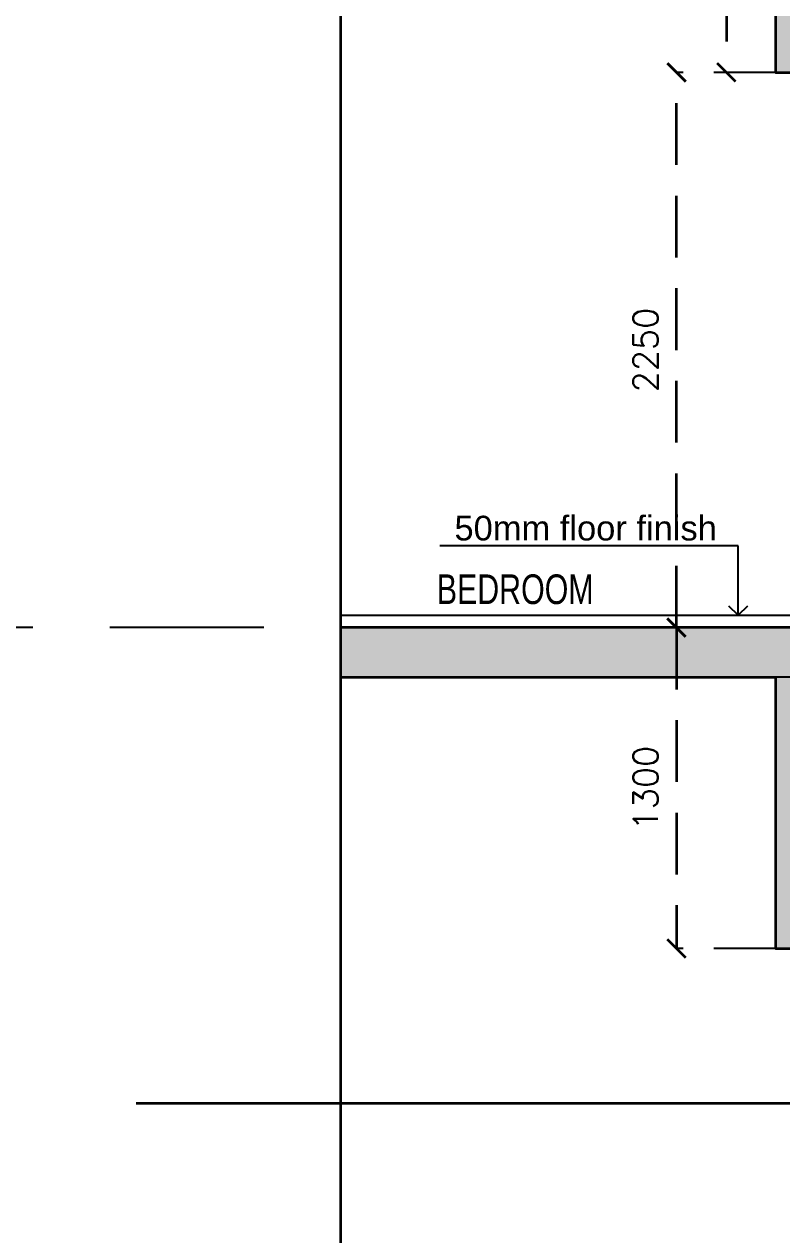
# Model space of a CAD drawing. Header units: millimetres. Extents: x 1066295 to 1300022, y -5734212 to -5454663.
# Drawn here: x 1117756 to 1120826, y -5549454 to -5544548 of the extents above; entities that cross this region are included whole.
import ezdxf

# ---------------------------------------------------------------- set-up
doc = ezdxf.new("R2010")
doc.units = ezdxf.units.MM
doc.header["$LTSCALE"] = 1000
doc.header["$MEASUREMENT"] = 0
for name, pattern in [('AUDIT_D_120904163729-0', [0]), ('T9_PROFILE SECTIONS$0$AUDIT_D_120904163729-0', [0]), ('T9_PROFILE SECTIONS$0$HIDDEN', [0.375, 0.25, -0.125]), ('T9_PROFILE SECTIONS$0$HIDDEN2', [0.1875, 0.125, -0.0625])]:
    doc.linetypes.add(name, pattern=pattern)
doc.layers.get('0').update_dxf_attribs({"linetype": 'AUDIT_D_120904163729-0'})
for name, color, linetype, lineweight in [('T9_PROFILE SECTIONS$0$A-DIMENSION', 2, 'Continuous', 35), ('T9_PROFILE SECTIONS$0$A-SLAB', 3, 'Continuous', 35), ('T9_PROFILE SECTIONS$0$a-Text', 4, 'Continuous', 0), ('T9_PROFILE SECTIONS$0$R0-18-10-2014-T1-1st Podium Floor Plan$0$Text', 7, 'Continuous', 0)]:
    doc.layers.add(name, color=color, linetype=linetype, lineweight=lineweight)
for name, color, linetype in [('T9_PROFILE SECTIONS$0$a-rcc', 3, 'Continuous'), ('T9_PROFILE SECTIONS$0$A-WALL HATCH', 8, 'Continuous'), ('T9_PROFILE SECTIONS$0$F.F.L', 36, 'Continuous'), ('T9_PROFILE SECTIONS$0$HATCH 150', 8, 'Continuous'), ('T9_PROFILE SECTIONS$0$Leader', 2, 'T9_PROFILE SECTIONS$0$AUDIT_D_120904163729-0'), ('T9_PROFILE SECTIONS$0$LEVEL', 7, 'Continuous')]:
    doc.layers.add(name, color=color, linetype=linetype)
doc.styles.add('T9_PROFILE SECTIONS$0$ARIAL ARROW', font='arial.ttf')
doc.styles.add('T9_PROFILE SECTIONS$0$Romans 1', font='romans.shx', dxfattribs={"height": 100})
doc.styles.add('T9_PROFILE SECTIONS$0$RSP_TXT 500', font='swisscl.ttf', dxfattribs={"height": 250})
doc.dimstyles.new('T9_PROFILE SECTIONS$0$ALPINE S', dxfattribs={"dimscale": 0, "dimtxt": 100, "dimasz": 75, "dimexe": 0, "dimexo": 0, "dimgap": 75, "dimtad": 1, "dimdec": 0, "dimzin": 0, "dimdsep": 46, "dimtxsty": 'T9_PROFILE SECTIONS$0$Romans 1', "dimblk": 'T9_PROFILE SECTIONS$0$_ArchTick', "dimcen": 0.09, "dimclrd": 256, "dimclre": 256, "dimclrt": 7, "dimadec": 0, "dimazin": 0, "dimtfac": 1, "dimtdec": 0, "dimtofl": 0, "dimtmove": 1, "dimatfit": 0, "dimldrblk": 'T9_PROFILE SECTIONS$0$_Open90', "dimfxl": 1, "dimtolj": 1, "dimtzin": 0, "dimarcsym": 0})

# ---------------------------------------------------------------- blocks, each defined once
blk = doc.blocks.new('T9_PROFILE SECTIONS$0$_ArchTick')
at = {"color": 0, "linetype": 'ByBlock', "const_width": 0.15}
blk.add_lwpolyline([(-0.5, -0.5), (0.5, 0.5)], dxfattribs=at)
blk = doc.blocks.new('*D854')
at = {"layer": 'T9_PROFILE SECTIONS$0$A-DIMENSION', "linetype": 'T9_PROFILE SECTIONS$0$HIDDEN', "lineweight": -2, "transparency": 16777216}
for p, q in [((1122546.2, -5542345.1), (1122144.4, -5542345.1)), ((1122546.2, -5544595.1), (1122144.4, -5544595.1))]:
    blk.add_line(p, q, dxfattribs=at)
at = {"layer": 'T9_PROFILE SECTIONS$0$A-DIMENSION', "linetype": 'T9_PROFILE SECTIONS$0$HIDDEN', "transparency": 16777216}
blk.add_line((1122144.4, -5544595.1), (1122144.4, -5542345.1), dxfattribs=at)
at = {"layer": 'T9_PROFILE SECTIONS$0$A-DIMENSION', "linetype": 'ByBlock', "transparency": 16777216, "xscale": 75, "yscale": 75, "zscale": 75}
for p, rotation in [((1122144.4, -5542345.1), 90), ((1122144.4, -5544595.1), 270)]:
    blk.add_blockref('T9_PROFILE SECTIONS$0$_ArchTick', p, dxfattribs=dict(at, rotation=rotation))
at = {"layer": 'T9_PROFILE SECTIONS$0$A-DIMENSION', "color": 7, "linetype": 'ByBlock', "transparency": 16777216, "insert": (1122019.4, -5543470.1), "char_height": 100, "attachment_point": 5, "rotation": 90, "style": 'T9_PROFILE SECTIONS$0$Romans 1'}
blk.add_mtext('\\A1;2250', dxfattribs=at)
blk = doc.blocks.new('T9_PROFILE SECTIONS$0$_Open90')
at = {"color": 0, "linetype": 'ByBlock', "lineweight": -2}
for p, q in [((0, 0), (-1, 0)), ((-0.5, 0.5), (0, 0)), ((0, 0), (-0.5, -0.5))]:
    blk.add_line(p, q, dxfattribs=at)
blk = doc.blocks.new('*D855')
at = {"layer": 'T9_PROFILE SECTIONS$0$A-DIMENSION', "linetype": 'T9_PROFILE SECTIONS$0$HIDDEN', "lineweight": -2, "transparency": 16777216}
for p, q in [((1122546.2, -5544595.1), (1122144.4, -5544595.1)), ((1122546.2, -5545895.1), (1122144.4, -5545895.1))]:
    blk.add_line(p, q, dxfattribs=at)
at = {"layer": 'T9_PROFILE SECTIONS$0$A-DIMENSION', "linetype": 'T9_PROFILE SECTIONS$0$HIDDEN', "transparency": 16777216}
blk.add_line((1122144.4, -5544595.1), (1122144.4, -5545895.1), dxfattribs=at)
at = {"layer": 'T9_PROFILE SECTIONS$0$A-DIMENSION', "linetype": 'ByBlock', "transparency": 16777216, "xscale": 75, "yscale": 75, "zscale": 75}
for p, rotation in [((1122144.4, -5544595.1), 90), ((1122144.4, -5545895.1), 270)]:
    blk.add_blockref('T9_PROFILE SECTIONS$0$_ArchTick', p, dxfattribs=dict(at, rotation=rotation))
at = {"layer": 'T9_PROFILE SECTIONS$0$A-DIMENSION', "color": 7, "linetype": 'ByBlock', "transparency": 16777216, "insert": (1122019.4, -5545245.1), "char_height": 100, "attachment_point": 5, "rotation": 90, "style": 'T9_PROFILE SECTIONS$0$Romans 1'}
blk.add_mtext('\\A1;1300', dxfattribs=at)
blk = doc.blocks.new('*D219')
at = {"layer": 'T9_PROFILE SECTIONS$0$A-DIMENSION', "linetype": 'T9_PROFILE SECTIONS$0$HIDDEN', "lineweight": -2, "transparency": 16777216}
for p, q in [((1322621.8, -5676244.4), (1322621.8, -5676044.8)), ((1323371.8, -5676244.4), (1323371.8, -5676044.8))]:
    blk.add_line(p, q, dxfattribs=at)
at = {"layer": 'T9_PROFILE SECTIONS$0$A-DIMENSION', "linetype": 'T9_PROFILE SECTIONS$0$HIDDEN', "transparency": 16777216}
blk.add_line((1323371.8, -5676044.8), (1322621.8, -5676044.8), dxfattribs=at)
at = {"layer": 'T9_PROFILE SECTIONS$0$A-DIMENSION', "linetype": 'ByBlock', "transparency": 16777216, "xscale": 75, "yscale": 75, "zscale": 75, "rotation": 180}
blk.add_blockref('T9_PROFILE SECTIONS$0$_ArchTick', (1322621.8, -5676044.8), dxfattribs=at)
at = {"layer": 'T9_PROFILE SECTIONS$0$A-DIMENSION', "linetype": 'ByBlock', "transparency": 16777216, "xscale": 75, "yscale": 75, "zscale": 75}
blk.add_blockref('T9_PROFILE SECTIONS$0$_ArchTick', (1323371.8, -5676044.8), dxfattribs=at)
at = {"layer": 'T9_PROFILE SECTIONS$0$A-DIMENSION', "color": 7, "linetype": 'ByBlock', "transparency": 16777216, "insert": (1322996.8, -5676169.8), "char_height": 100, "attachment_point": 5, "rotation": 180, "style": 'T9_PROFILE SECTIONS$0$Romans 1'}
blk.add_mtext('\\A1;750', dxfattribs=at)
blk = doc.blocks.new('T9_PROFILE SECTIONS$0$87i')
at = {"layer": 'T9_PROFILE SECTIONS$0$HATCH 150'}
h = blk.add_hatch(color=8, dxfattribs=at)
h.dxf.hatch_style = 1
h.paths.add_polyline_path([(1323521.8, -5677944.4), (1323371.8, -5677944.4), (1323221.8, -5677944.4), (1323221.8, -5676444.4), (1323371.8, -5676444.4), (1323371.8, -5674481), (1323171.8, -5674481), (1323171.8, -5676244.4), (1322621.8, -5676244.4), (1322621.8, -5676444.4), (1323021.8, -5676444.4), (1323021.8, -5677944.4), (1322621.8, -5677944.4), (1322621.8, -5678104.4), (1323521.8, -5678104.4)])
at = {"layer": 'T9_PROFILE SECTIONS$0$A-SLAB', "linetype": 'ByBlock'}
blk.add_lwpolyline([(1323521.8, -5677944.4), (1323371.8, -5677944.4), (1323221.8, -5677944.4), (1323221.8, -5676444.4), (1323371.8, -5676444.4), (1323371.8, -5674481), (1323171.8, -5674481), (1323171.8, -5676244.4), (1322621.8, -5676244.4), (1322621.8, -5676444.4), (1323021.8, -5676444.4), (1323021.8, -5677944.4), (1322621.8, -5677944.4), (1322621.8, -5678104.4), (1323521.8, -5678104.4)], close=True, dxfattribs=at)
at = {"layer": 'T9_PROFILE SECTIONS$0$A-DIMENSION', "linetype": 'ByBlock'}
dim = blk.add_linear_dim(base=(1322621.8, -5676044.8), p1=(1323371.8, -5676244.4, 0), p2=(1322621.8, -5676244.4, 0), dimstyle='T9_PROFILE SECTIONS$0$ALPINE S', override={"dimscale": 1, "dimfxl": 5, "dimlwd": 65535, "dimarcsym": 1}, dxfattribs=at)
dim.commit()
dim.dimension.update_dxf_attribs({"geometry": '*D219', "text_midpoint": (1322996.8, -5676169.8)})
blk = doc.blocks.new('T9_PROFILE SECTIONS')
at = {"layer": 'T9_PROFILE SECTIONS$0$A-WALL HATCH', "linetype": 'ByBlock'}
h = blk.add_hatch(color=256, dxfattribs=at)
h.dxf.hatch_style = 1
h.paths.add_polyline_path([(1125830.5142, -5545895.054), (1125830.5142, -5545695.054), (1122746.2086, -5545695.054), (1122746.2086, -5544795.054), (1122546.2086, -5544795.054), (1122546.2086, -5545895.054)])
at = {"layer": 'T9_PROFILE SECTIONS$0$HATCH 150'}
h = blk.add_hatch(color=8, dxfattribs=at)
h.dxf.hatch_style = 1
h.paths.add_polyline_path([(1122746.2086, -5544745.054), (1122746.2086, -5544595.054), (1120782.8348, -5544595.054), (1120782.8348, -5544795.054), (1122546.2086, -5544795.054), (1122546.2086, -5545895.054), (1122746.2086, -5545895.054), (1122746.2086, -5544945.054)])
at = {"layer": 'T9_PROFILE SECTIONS$0$a-rcc', "linetype": 'ByBlock'}
blk.add_lwpolyline([(1125830.5142, -5545695.054), (1122746.2086, -5545695.054), (1122746.2086, -5544795.054), (1122546.2086, -5544795.054), (1122546.2086, -5545895.054), (1125830.5142, -5545895.054)], dxfattribs=at)
at = {"layer": 'T9_PROFILE SECTIONS$0$A-SLAB', "linetype": 'ByBlock', "elevation": -0.01}
blk.add_lwpolyline([(1120782.8348, -5458086.3325), (1120782.8348, -5503916.8351), (1120987.2117, -5503916.8351), (1120987.2117, -5503995.2947), (1120426.9596, -5503995.2947), (1120426.9596, -5504110.3316), (1120782.8348, -5504110.3316), (1120782.8348, -5547128.2979)], dxfattribs=at)
at = {"layer": 'T9_PROFILE SECTIONS$0$A-SLAB', "linetype": 'ByBlock'}
blk.add_lwpolyline([(1122746.2086, -5544745.054), (1122746.2086, -5544745.054), (1122746.2086, -5544595.054), (1120782.8348, -5544595.054), (1120782.8348, -5544795.054), (1122546.2086, -5544795.054), (1122546.2086, -5545895.054), (1122746.2086, -5545895.054), (1122746.2086, -5544945.054), (1122746.2086, -5544945.054)], close=True, dxfattribs=at)
blk.add_lwpolyline([(1130556.7822, -5546523.1551), (1123979.171, -5546523.1551), (1123979.171, -5546379.5556), (1123918.2239, -5546379.5556), (1123918.2239, -5546721.4418), (1123846.0771, -5546721.4418), (1123846.0771, -5546523.1551), (1119954.0573, -5546523.1551)], dxfattribs=at)
at = {"layer": 'T9_PROFILE SECTIONS$0$F.F.L', "linetype": 'Continuous', "ltscale": 0.1}
blk.add_lwpolyline([(1120782.8348, -5544545.054), (1122746.2086, -5544545.054), (1122746.2086, -5544555.054), (1124406.2086, -5544555.054)], dxfattribs=at)
at = {"layer": 'T9_PROFILE SECTIONS$0$LEVEL', "color": 8, "linetype": 'T9_PROFILE SECTIONS$0$HIDDEN2', "ltscale": 5}
blk.add_line((1261097.5948, -5544595.054, -0.01), (1103452.4742, -5544595.054, -0.01), dxfattribs=at)
at = {"layer": 'T9_PROFILE SECTIONS$0$a-Text', "insert": (1121172.9182, -5544501.0017), "char_height": 120, "attachment_point": 7, "style": 'T9_PROFILE SECTIONS$0$RSP_TXT 500'}
blk.add_mtext_dynamic_manual_height_columns('BEDROOM', width=1106.247749, gutter_width=500, heights=[0], dxfattribs=at)
at = {"layer": 'T9_PROFILE SECTIONS$0$R0-18-10-2014-T1-1st Podium Floor Plan$0$Text', "insert": (1121244.5379, -5544243.1232), "char_height": 100, "width": 1133.401091, "attachment_point": 7, "style": 'T9_PROFILE SECTIONS$0$ARIAL ARROW'}
blk.add_mtext('50mm floor finish   ', dxfattribs=at)
at = {"layer": 'T9_PROFILE SECTIONS$0$A-DIMENSION', "linetype": 'ByBlock'}
for base, p1, p2, picture, middle in [((1122144.4244, -5542345.054), (1122546.2086, -5544595.054), (1122546.2086, -5542345.054, -0.0202), '*D854', (1122019.4244, -5543470.054)), ((1122144.4244, -5545895.054), (1122546.2086, -5544595.054, -0.01), (1122546.2086, -5545895.054, -0.01), '*D855', (1122019.4244, -5545245.054))]:
    dim = blk.add_linear_dim(base=base, p1=p1, p2=p2, angle=90, dimstyle='T9_PROFILE SECTIONS$0$ALPINE S', override={"dimscale": 1, "dimfxl": 5, "dimlwd": 65535, "dimarcsym": 1}, dxfattribs=at)
    dim.commit()
    dim.dimension.update_dxf_attribs({"geometry": picture, "text_midpoint": middle})
at = {"layer": 'T9_PROFILE SECTIONS$0$Leader'}
blk.add_leader([(1122394.5596, -5544545.054), (1122394.5596, -5544264.1345), (1121185.941, -5544264.1345)], dimstyle='T9_PROFILE SECTIONS$0$ALPINE S', override={"dimscale": 1, "dimtad": 0}, dxfattribs=at)
at = {"linetype": 'ByBlock', "rotation": 90}
blk.add_blockref('T9_PROFILE SECTIONS$0$87i', (-4553698.1532, -6864966.8482), dxfattribs=at)

msp = doc.modelspace()

# ---------------------------------------------------------------- block references
at = {"linetype": 'ByBlock'}
msp.add_blockref('T9_PROFILE SECTIONS', (-1745.2, -2398.4, 0.4), dxfattribs=at)

doc.saveas('drawing.dxf')
